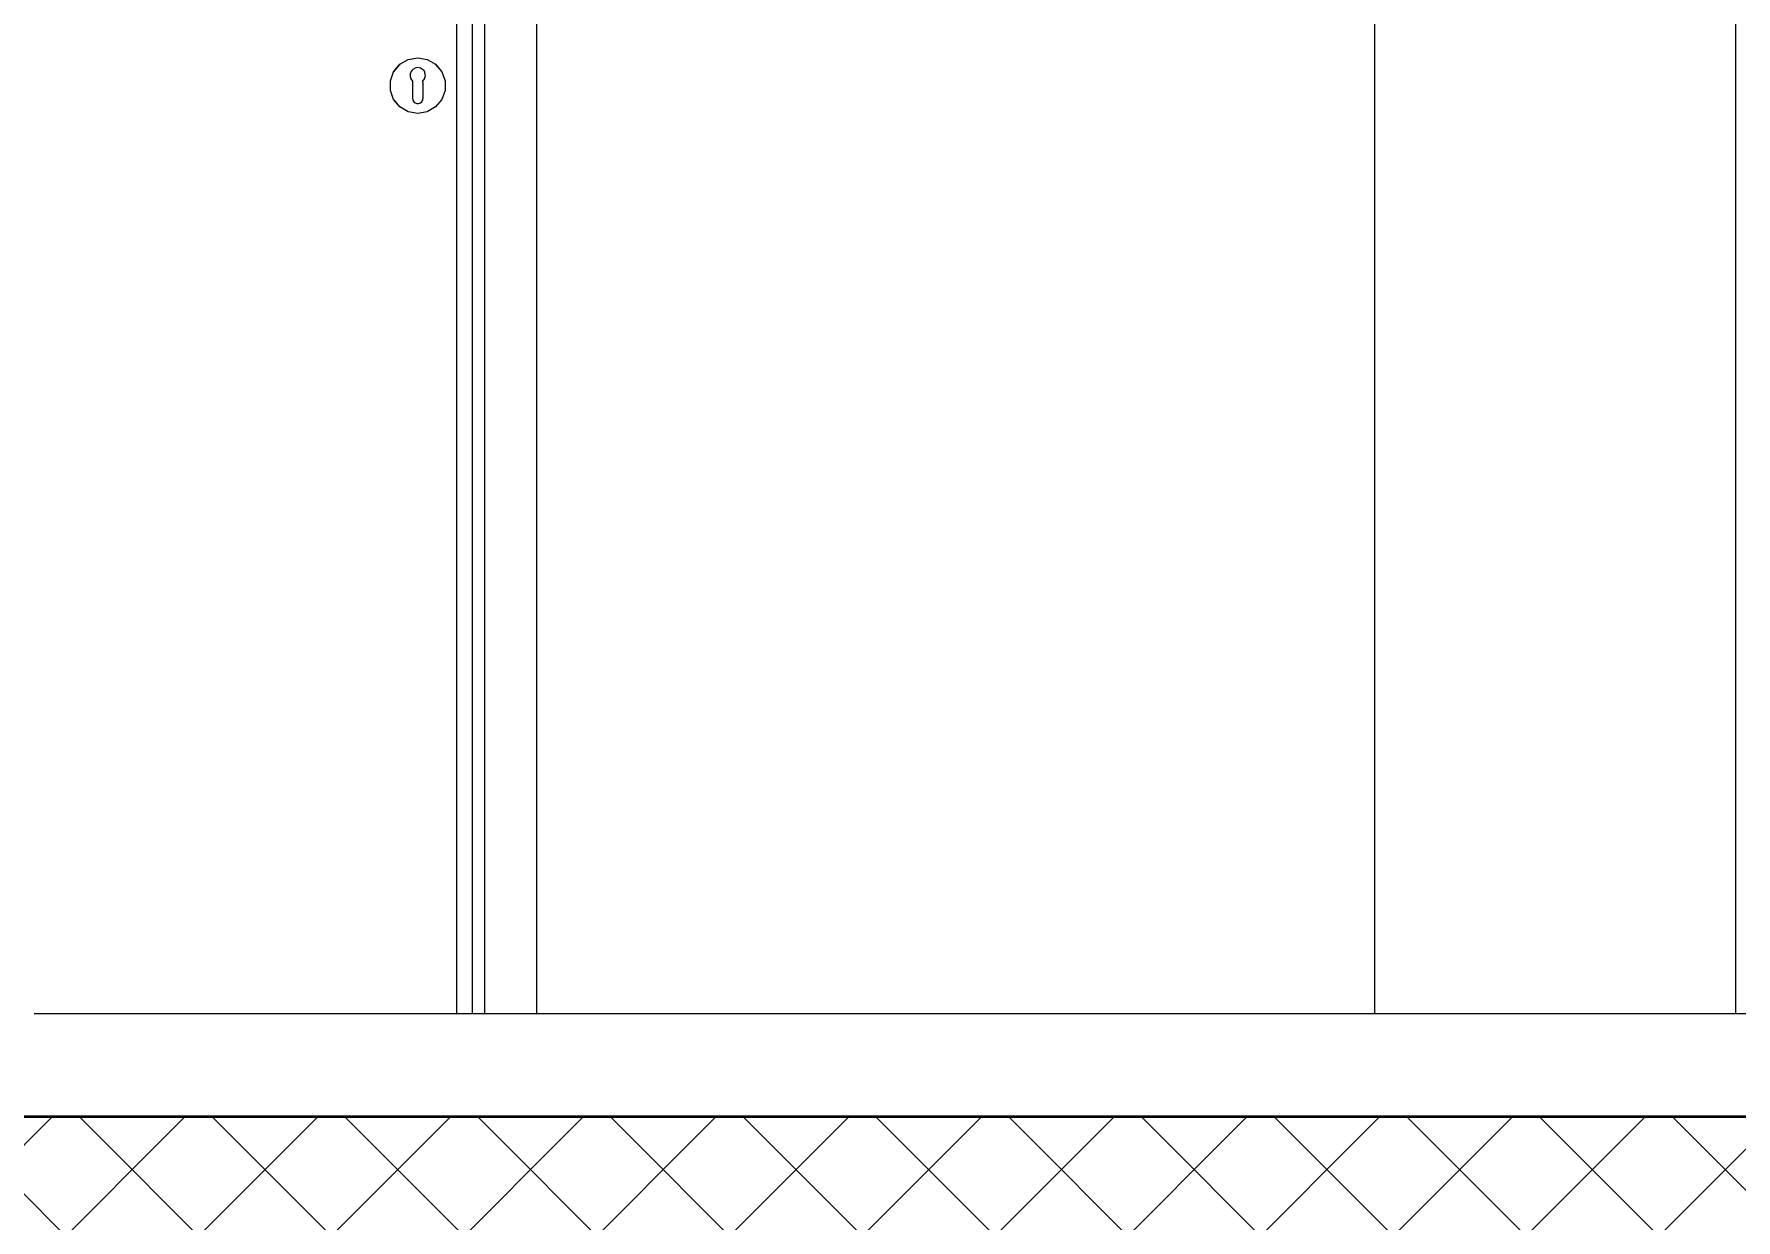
# Model space of a CAD drawing. Header units: millimetres. Extents: x -15634 to 67596, y -3027 to 55843.
# Drawn here: x 3894 to 5544, y 46796 to 47946 of the extents above; entities that cross this region are included whole.
import ezdxf

# ---------------------------------------------------------------- set-up
doc = ezdxf.new("R2010")
doc.units = ezdxf.units.MM
doc.header["$MEASUREMENT"] = 0
doc.set_wipeout_variables(frame=1)
doc.linetypes.add('Wipeout_Contour', pattern=[1000, 0, -1000])
doc.layers.add('Dimensioning - General', color=7, linetype='Continuous')
doc.layers.add('Structural - Bearing', color=7, linetype='Continuous')
for name, color, linetype, lineweight, true_color in [('Dimensioning - General_Pen_No__61', 7, 'Continuous', 20, 0x6a6a6a), ('Dimensioning - General_Pen_No__88', 7, 'Continuous', 20, 0xfd4435), ('Structural - Bearing_Pen_No__61', 7, 'Continuous', 20, 0x6a6a6a), ('Structural - Bearing_Pen_No__82', 7, 'Continuous', 20, 0xaaaaaa)]:
    doc.layers.add(name, color=color, linetype=linetype, lineweight=lineweight, true_color=true_color)
doc.layers.add('Structural - Bearing_Pen_No__1', color=7, linetype='Continuous', lineweight=13)
doc.layers.add('Structural - Bearing_Pen_No__7', color=7, linetype='Continuous', lineweight=35)
doc.styles.add('GENERATED_STYLE_6', font='calibril.ttf')
doc.dimstyles.new('GENERATED_STYLE__3', dxfattribs={"dimtxt": 195.999997, "dimasz": 106.4, "dimexe": 0.18, "dimexo": 0.0625, "dimgap": 0.09, "dimtad": 1, "dimdec": 0, "dimlfac": 0.1, "dimzin": 0, "dimdsep": 46, "dimtxsty": 'GENERATED_STYLE_6', "dimblk": 'ARROWHEAD_2', "dimblk1": 'ARROWHEAD_2', "dimblk2": 'ARROWHEAD_2', "dimcen": 0.09, "dimse1": 1, "dimse2": 1, "dimclrd": 256, "dimclre": 256, "dimclrt": 256, "dimadec": 0, "dimazin": 0, "dimtfac": 1, "dimtdec": 4, "dimtmove": 0, "dimatfit": 3, "dimfxl": 1, "dimtolj": 1, "dimtzin": 0, "dimarcsym": 0})

# ---------------------------------------------------------------- blocks, each defined once
blk = doc.blocks.new('*D66')
at = {"layer": 'Dimensioning - General_Pen_No__61', "color": 251, "linetype": 'Continuous', "lineweight": 20, "true_color": 0x6a6a6a, "transparency": 16777216}
for p, q in [((27454.4, 46936), (27594.4, 46855.2)), ((27629.4, 46895.6), (27419.4, 46895.6)), ((27524.4, 46695.6), (27524.4, 46895.6)), ((27454.4, 46736), (27594.4, 46655.2)), ((27629.4, 46695.6), (27419.4, 46695.6))]:
    blk.add_line(p, q, dxfattribs=at)
blk = doc.blocks.new('ARROWHEAD_2')
at = {"color": 0, "linetype": 'Continuous', "lineweight": 0}
for p, q in [((-0.378, -0.655), (0.378, 0.655)), ((0, 0), (-1, 0))]:
    blk.add_line(p, q, dxfattribs=at)
blk = doc.blocks.new('*D67')
at = {"layer": 'Dimensioning - General_Pen_No__61', "color": 251, "linetype": 'Continuous', "lineweight": 20, "true_color": 0x6a6a6a, "transparency": 16777216}
for p, q in [((27454.4, 49636), (27594.4, 49555.2)), ((27629.4, 49595.6), (27419.4, 49595.6)), ((27524.4, 46895.6), (27524.4, 49595.6)), ((27454.4, 46936), (27594.4, 46855.2)), ((27629.4, 46895.6), (27419.4, 46895.6))]:
    blk.add_line(p, q, dxfattribs=at)
at = {"layer": 'Dimensioning - General_Pen_No__88', "color": 20, "lineweight": 20, "true_color": 0xfd4435, "transparency": 16777216, "char_height": 196, "attachment_point": 7, "rotation": 90, "style": 'GENERATED_STYLE_6'}
for s, insert in [('\\A1;{\\pql;\\fCalibri Light|b0|i0|c0|p34;20}', (27485.2, 49237.4)), ('\\A1;{\\pql;\\fCalibri Light|b0|i0|c0|p34;270}', (27485.2, 48007.3))]:
    blk.add_mtext(s, dxfattribs=dict(at, insert=insert))
blk = doc.blocks.new('*D114')
at = {"layer": 'Dimensioning - General_Pen_No__61', "color": 251, "linetype": 'Continuous', "lineweight": 20, "true_color": 0x6a6a6a, "transparency": 16777216}
for p, q in [((28004.4, 46936), (28144.4, 46855.2)), ((28179.4, 46895.6), (27969.4, 46895.6)), ((28074.4, 46695.6), (28074.4, 46895.6)), ((28004.4, 46736), (28144.4, 46655.2)), ((28179.4, 46695.6), (27969.4, 46695.6))]:
    blk.add_line(p, q, dxfattribs=at)
blk = doc.blocks.new('*D115')
at = {"layer": 'Dimensioning - General_Pen_No__61', "color": 251, "linetype": 'Continuous', "lineweight": 20, "true_color": 0x6a6a6a, "transparency": 16777216}
for p, q in [((28004.4, 49636), (28144.4, 49555.2)), ((28179.4, 49595.6), (27969.4, 49595.6)), ((28074.4, 46895.6), (28074.4, 49595.6)), ((28004.4, 46936), (28144.4, 46855.2)), ((28179.4, 46895.6), (27969.4, 46895.6))]:
    blk.add_line(p, q, dxfattribs=at)
at = {"layer": 'Dimensioning - General_Pen_No__88', "color": 20, "lineweight": 20, "true_color": 0xfd4435, "transparency": 16777216, "char_height": 196, "attachment_point": 7, "rotation": 90, "style": 'GENERATED_STYLE_6'}
for s, insert in [('\\A1;{\\pql;\\fCalibri Light|b0|i0|c0|p34;20}', (28035.2, 49237.4)), ('\\A1;{\\pql;\\fCalibri Light|b0|i0|c0|p34;270}', (28035.2, 48007.3))]:
    blk.add_mtext(s, dxfattribs=dict(at, insert=insert))
blk = doc.blocks.new('*D135')
at = {"layer": 'Dimensioning - General_Pen_No__61', "color": 251, "linetype": 'Continuous', "lineweight": 20, "true_color": 0x6a6a6a, "transparency": 16777216}
for p, q in [((28554.4, 46936), (28694.4, 46855.2)), ((28729.4, 46895.6), (28519.4, 46895.6)), ((28624.4, 43995.6), (28624.4, 46895.6)), ((28554.4, 44036), (28694.4, 43955.2)), ((28729.4, 43995.6), (28519.4, 43995.6))]:
    blk.add_line(p, q, dxfattribs=at)
at = {"layer": 'Dimensioning - General_Pen_No__88', "color": 20, "lineweight": 20, "true_color": 0xfd4435, "transparency": 16777216, "insert": (28585.2, 45207.3), "char_height": 196, "attachment_point": 7, "rotation": 90, "style": 'GENERATED_STYLE_6'}
blk.add_mtext('\\A1;{\\pql;\\fCalibri Light|b0|i0|c0|p34;290}', dxfattribs=at)
blk = doc.blocks.new('*D136')
at = {"layer": 'Dimensioning - General_Pen_No__61', "color": 251, "linetype": 'Continuous', "lineweight": 20, "true_color": 0x6a6a6a, "transparency": 16777216}
for p, q in [((28554.4, 49836), (28694.4, 49755.2)), ((28729.4, 49795.6), (28519.4, 49795.6)), ((28624.4, 46895.6), (28624.4, 49795.6)), ((28554.4, 46936), (28694.4, 46855.2)), ((28729.4, 46895.6), (28519.4, 46895.6))]:
    blk.add_line(p, q, dxfattribs=at)
at = {"layer": 'Dimensioning - General_Pen_No__88', "color": 20, "lineweight": 20, "true_color": 0xfd4435, "transparency": 16777216, "insert": (28585.2, 48107.3), "char_height": 196, "attachment_point": 7, "rotation": 90, "style": 'GENERATED_STYLE_6'}
blk.add_mtext('\\A1;{\\pql;\\fCalibri Light|b0|i0|c0|p34;290}', dxfattribs=at)

msp = doc.modelspace()

# ---------------------------------------------------------------- wipeouts: each hides what was drawn before it
at = {"color": 254, "linetype": 'Wipeout_Contour', "lineweight": 0, "ltscale": 194176.038078}
msp.add_wipeout([(5194.4, 46895.6), (5544.4, 46895.6), (5544.4, 49595.6), (5194.4, 49595.6)], dxfattribs=at).dxf.layer = 'Structural - Bearing'
at = {"color": 254, "linetype": 'Wipeout_Contour', "lineweight": 0, "ltscale": 192922.145274}
msp.add_wipeout([(4319.4, 46995.6), (4331.4, 46995.6), (4331.4, 49082.6), (4319.4, 49070.6)], dxfattribs=at).dxf.layer = 'Structural - Bearing'
at = {"color": 254, "linetype": 'Wipeout_Contour', "lineweight": 0, "ltscale": 336693.486329}
msp.add_wipeout([(4260, 47909.4), (4260.9, 47910.5), (4257.2, 47920.9), (4249.1, 47916.2), (4259, 47904.4), (4259, 47904.4), (4259, 47907)], dxfattribs=at).dxf.layer = 'Structural - Bearing'

# ---------------------------------------------------------------- next in the draw order: linework, layer by layer
at = {"layer": 'Structural - Bearing_Pen_No__82', "color": 253, "linetype": 'Continuous', "lineweight": 20, "true_color": 0xaaaaaa}
msp.add_line((5544.4, 46995.6), (5544.4, 49595.6), dxfattribs=at)

# ---------------------------------------------------------------- next in the draw order: wipeouts: each hides what was drawn before it
at = {"color": 254, "linetype": 'Wipeout_Contour', "lineweight": 0, "ltscale": 192995.072225}
msp.add_wipeout([(4381.4, 46995.6), (4381.4, 49132.6), (4331.4, 49082.6), (4331.4, 46995.6)], dxfattribs=at).dxf.layer = 'Structural - Bearing'
at = {"color": 254, "linetype": 'Wipeout_Contour', "lineweight": 0, "ltscale": 192875.475727}
msp.add_wipeout([(4304.4, 49055.6), (4304.4, 46995.6), (4319.4, 46995.6), (4319.4, 49055.6)], dxfattribs=at).dxf.layer = 'Structural - Bearing'
at = {"color": 254, "linetype": 'Wipeout_Contour', "lineweight": 0, "ltscale": 288561.190702}
msp.add_wipeout([(4259.8, 47902), (4259, 47904.4), (4249.1, 47916.2), (4243.1, 47909.1), (4261.4, 47898.5), (4261.4, 47900)], dxfattribs=at).dxf.layer = 'Structural - Bearing'

# ---------------------------------------------------------------- next in the draw order: wipeouts: each hides what was drawn before it
at = {"color": 254, "linetype": 'Wipeout_Contour', "lineweight": 0, "ltscale": 192427.854047}
msp.add_wipeout([(4249, 47916.3), (4249.1, 47916.2), (4257.2, 47920.9), (4257.1, 47921)], dxfattribs=at).dxf.layer = 'Structural - Bearing'

# ---------------------------------------------------------------- next in the draw order: wipeouts: each hides what was drawn before it
at = {"color": 254, "linetype": 'Wipeout_Contour', "lineweight": 0, "ltscale": 288625.569901}
msp.add_wipeout([(4261.6, 47911.3), (4263.8, 47912.6), (4266.4, 47913), (4266.4, 47922.5), (4257.2, 47920.9), (4260.9, 47910.5)], dxfattribs=at).dxf.layer = 'Structural - Bearing'

# ---------------------------------------------------------------- next in the draw order: wipeouts: each hides what was drawn before it
at = {"color": 254, "linetype": 'Wipeout_Contour', "lineweight": 0, "ltscale": 192356.943454}
msp.add_wipeout([(4261.4, 47896.5), (4261.4, 47898.5), (4243.1, 47909.1), (4239.9, 47900.3)], dxfattribs=at).dxf.layer = 'Structural - Bearing'

# ---------------------------------------------------------------- next in the draw order: wipeouts: each hides what was drawn before it
at = {"color": 254, "linetype": 'Wipeout_Contour', "lineweight": 0, "ltscale": 192401.751817}
msp.add_wipeout([(4243, 47909.1), (4243.1, 47909.1), (4249.1, 47916.2), (4249, 47916.3)], dxfattribs=at).dxf.layer = 'Structural - Bearing'
at = {"color": 254, "linetype": 'Wipeout_Contour', "lineweight": 0, "ltscale": 240345.11229}
msp.add_wipeout([(4257.2, 47870.3), (4261.5, 47882.3), (4261.4, 47883.1), (4261.4, 47889.6), (4249.1, 47875)], dxfattribs=at).dxf.layer = 'Structural - Bearing'

# ---------------------------------------------------------------- next in the draw order: wipeouts: each hides what was drawn before it
at = {"color": 254, "linetype": 'Wipeout_Contour', "lineweight": 0, "ltscale": 192443.481195}
msp.add_wipeout([(4257.1, 47921), (4257.2, 47920.9), (4266.4, 47922.5), (4266.4, 47922.6)], dxfattribs=at).dxf.layer = 'Structural - Bearing'
at = {"color": 254, "linetype": 'Wipeout_Contour', "lineweight": 0, "ltscale": 192293.967942}
msp.add_wipeout([(4261.4, 47889.6), (4261.4, 47892.7), (4243.1, 47882.2), (4249.1, 47875)], dxfattribs=at).dxf.layer = 'Structural - Bearing'

# ---------------------------------------------------------------- next in the draw order: wipeouts: each hides what was drawn before it
at = {"color": 254, "linetype": 'Wipeout_Contour', "lineweight": 0, "ltscale": 288629.564343}
msp.add_wipeout([(4268.9, 47912.6), (4271.1, 47911.3), (4271.8, 47910.5), (4275.6, 47920.9), (4266.4, 47922.5), (4266.4, 47913)], dxfattribs=at).dxf.layer = 'Structural - Bearing'
at = {"color": 254, "linetype": 'Wipeout_Contour', "lineweight": 0, "ltscale": 192314.409077}
msp.add_wipeout([(4261.4, 47892.7), (4261.4, 47894.7), (4239.9, 47890.9), (4243.1, 47882.2)], dxfattribs=at).dxf.layer = 'Structural - Bearing'

# ---------------------------------------------------------------- next in the draw order: wipeouts: each hides what was drawn before it
at = {"color": 254, "linetype": 'Wipeout_Contour', "lineweight": 0, "ltscale": 192446.751407}
msp.add_wipeout([(4266.4, 47922.6), (4266.4, 47922.5), (4275.6, 47920.9), (4275.6, 47921)], dxfattribs=at).dxf.layer = 'Structural - Bearing'
at = {"color": 254, "linetype": 'Wipeout_Contour', "lineweight": 0, "ltscale": 192335.407534}
msp.add_wipeout([(4261.4, 47894.7), (4261.4, 47896.5), (4239.9, 47900.3), (4239.9, 47890.9)], dxfattribs=at).dxf.layer = 'Structural - Bearing'
at = {"color": 254, "linetype": 'Wipeout_Contour', "lineweight": 0, "ltscale": 384534.036608}
msp.add_wipeout([(4261.7, 47881.4), (4261.5, 47882.3), (4257.2, 47870.3), (4266.4, 47868.7), (4266.4, 47878.2), (4265.5, 47878.2), (4263.9, 47878.8), (4262.5, 47879.9)], dxfattribs=at).dxf.layer = 'Structural - Bearing'

# ---------------------------------------------------------------- next in the draw order: wipeouts: each hides what was drawn before it
at = {"color": 254, "linetype": 'Wipeout_Contour', "lineweight": 0, "ltscale": 336704.491822}
msp.add_wipeout([(4272.8, 47909.4), (4273.7, 47907), (4273.8, 47904.4), (4273.7, 47904.4), (4283.7, 47916.2), (4275.6, 47920.9), (4271.8, 47910.5)], dxfattribs=at).dxf.layer = 'Structural - Bearing'
at = {"color": 254, "linetype": 'Wipeout_Contour', "lineweight": 0, "ltscale": 192368.319356}
msp.add_wipeout([(4239.8, 47900.3), (4239.9, 47900.3), (4243.1, 47909.1), (4243, 47909.1)], dxfattribs=at).dxf.layer = 'Structural - Bearing'
at = {"color": 254, "linetype": 'Wipeout_Contour', "lineweight": 0, "ltscale": 192244.703698}
msp.add_wipeout([(4257.1, 47870.2), (4257.2, 47870.3), (4249.1, 47875), (4249, 47874.9)], dxfattribs=at).dxf.layer = 'Structural - Bearing'
at = {"color": 254, "linetype": 'Wipeout_Contour', "lineweight": 0, "ltscale": 384538.852618}
msp.add_wipeout([(4267.2, 47878.2), (4266.4, 47878.2), (4266.4, 47868.7), (4275.6, 47870.3), (4271.2, 47882.3), (4271.1, 47881.4), (4270.2, 47879.9), (4268.9, 47878.8)], dxfattribs=at).dxf.layer = 'Structural - Bearing'

# ---------------------------------------------------------------- next in the draw order: wipeouts: each hides what was drawn before it
at = {"color": 254, "linetype": 'Wipeout_Contour', "lineweight": 0, "ltscale": 192437.26961}
msp.add_wipeout([(4275.6, 47921), (4275.6, 47920.9), (4283.7, 47916.2), (4283.7, 47916.3)], dxfattribs=at).dxf.layer = 'Structural - Bearing'
at = {"color": 254, "linetype": 'Wipeout_Contour', "lineweight": 0, "ltscale": 192265.812874}
msp.add_wipeout([(4249, 47874.9), (4249.1, 47875), (4243.1, 47882.2), (4243, 47882.1)], dxfattribs=at).dxf.layer = 'Structural - Bearing'

# ---------------------------------------------------------------- next in the draw order: wipeouts: each hides what was drawn before it
at = {"color": 254, "linetype": 'Wipeout_Contour', "lineweight": 0, "ltscale": 288572.837288}
msp.add_wipeout([(4272.9, 47902), (4271.4, 47900), (4271.4, 47898.5), (4289.7, 47909.1), (4283.7, 47916.2), (4273.7, 47904.4)], dxfattribs=at).dxf.layer = 'Structural - Bearing'
at = {"color": 254, "linetype": 'Wipeout_Contour', "lineweight": 0, "ltscale": 192295.990626}
msp.add_wipeout([(4243, 47882.1), (4243.1, 47882.2), (4239.9, 47890.9), (4239.8, 47890.9)], dxfattribs=at).dxf.layer = 'Structural - Bearing'
at = {"color": 254, "linetype": 'Wipeout_Contour', "lineweight": 0, "ltscale": 192235.212243}
msp.add_wipeout([(4266.4, 47868.6), (4266.4, 47868.7), (4257.2, 47870.3), (4257.1, 47870.2)], dxfattribs=at).dxf.layer = 'Structural - Bearing'

# ---------------------------------------------------------------- next in the draw order: wipeouts: each hides what was drawn before it
at = {"color": 254, "linetype": 'Wipeout_Contour', "lineweight": 0, "ltscale": 192416.178661}
msp.add_wipeout([(4283.7, 47916.3), (4283.7, 47916.2), (4289.7, 47909.1), (4289.7, 47909.1)], dxfattribs=at).dxf.layer = 'Structural - Bearing'
at = {"color": 254, "linetype": 'Wipeout_Contour', "lineweight": 0, "ltscale": 192331.590511}
msp.add_wipeout([(4239.8, 47890.9), (4239.9, 47890.9), (4239.9, 47900.3), (4239.8, 47900.3)], dxfattribs=at).dxf.layer = 'Structural - Bearing'

# ---------------------------------------------------------------- next in the draw order: wipeouts: each hides what was drawn before it
at = {"color": 254, "linetype": 'Wipeout_Contour', "lineweight": 0, "ltscale": 192367.577473}
msp.add_wipeout([(4271.4, 47898.5), (4271.4, 47896.5), (4292.9, 47900.3), (4289.7, 47909.1)], dxfattribs=at).dxf.layer = 'Structural - Bearing'

# ---------------------------------------------------------------- next in the draw order: wipeouts: each hides what was drawn before it
at = {"color": 254, "linetype": 'Wipeout_Contour', "lineweight": 0, "ltscale": 192386.019177}
msp.add_wipeout([(4289.7, 47909.1), (4289.7, 47909.1), (4292.9, 47900.3), (4293, 47900.3)], dxfattribs=at).dxf.layer = 'Structural - Bearing'
at = {"color": 254, "linetype": 'Wipeout_Contour', "lineweight": 0, "ltscale": 240352.651614}
msp.add_wipeout([(4283.7, 47875), (4271.4, 47889.6), (4271.4, 47883.1), (4271.2, 47882.3), (4275.6, 47870.3)], dxfattribs=at).dxf.layer = 'Structural - Bearing'

# ---------------------------------------------------------------- next in the draw order: wipeouts: each hides what was drawn before it
at = {"color": 254, "linetype": 'Wipeout_Contour', "lineweight": 0, "ltscale": 192346.583814}
msp.add_wipeout([(4271.4, 47896.5), (4271.4, 47894.7), (4292.9, 47890.9), (4292.9, 47900.3)], dxfattribs=at).dxf.layer = 'Structural - Bearing'
at = {"color": 254, "linetype": 'Wipeout_Contour', "lineweight": 0, "ltscale": 192238.485894}
msp.add_wipeout([(4275.6, 47870.2), (4275.6, 47870.3), (4266.4, 47868.7), (4266.4, 47868.6)], dxfattribs=at).dxf.layer = 'Structural - Bearing'

# ---------------------------------------------------------------- next in the draw order: wipeouts: each hides what was drawn before it
at = {"color": 254, "linetype": 'Wipeout_Contour', "lineweight": 0, "ltscale": 192325.046392}
msp.add_wipeout([(4271.4, 47894.7), (4271.4, 47892.7), (4289.7, 47882.2), (4292.9, 47890.9)], dxfattribs=at).dxf.layer = 'Structural - Bearing'

# ---------------------------------------------------------------- next in the draw order: wipeouts: each hides what was drawn before it
at = {"color": 254, "linetype": 'Wipeout_Contour', "lineweight": 0, "ltscale": 192303.005492}
msp.add_wipeout([(4271.4, 47892.7), (4271.4, 47889.6), (4283.7, 47875), (4289.7, 47882.2)], dxfattribs=at).dxf.layer = 'Structural - Bearing'

# ---------------------------------------------------------------- next in the draw order: wipeouts: each hides what was drawn before it
at = {"color": 254, "linetype": 'Wipeout_Contour', "lineweight": 0, "ltscale": 192350.429021}
msp.add_wipeout([(4293, 47900.3), (4292.9, 47900.3), (4292.9, 47890.9), (4293, 47890.9)], dxfattribs=at).dxf.layer = 'Structural - Bearing'
at = {"color": 254, "linetype": 'Wipeout_Contour', "lineweight": 0, "ltscale": 192254.127959}
msp.add_wipeout([(4283.7, 47874.9), (4283.7, 47875), (4275.6, 47870.3), (4275.6, 47870.2)], dxfattribs=at).dxf.layer = 'Structural - Bearing'

# ---------------------------------------------------------------- next in the draw order: wipeouts: each hides what was drawn before it
at = {"color": 254, "linetype": 'Wipeout_Contour', "lineweight": 0, "ltscale": 1298346.613577055}
msp.add_wipeout([(4259, 47907), (4259, 47904.4), (4259.8, 47902), (4261.4, 47900), (4261.4, 47883.1), (4261.7, 47881.4), (4262.5, 47879.9), (4263.9, 47878.8), (4265.5, 47878.2), (4267.2, 47878.2), (4268.9, 47878.8), (4270.2, 47879.9), (4271.1, 47881.4), (4271.4, 47883.1), (4271.4, 47900), (4272.9, 47902), (4273.7, 47904.4), (4273.8, 47904.4), (4273.7, 47907), (4272.8, 47909.4), (4271.8, 47910.5), (4271.1, 47911.3), (4268.9, 47912.6), (4266.4, 47913), (4263.8, 47912.6), (4261.6, 47911.3), (4260, 47909.4)], dxfattribs=at).dxf.layer = 'Structural - Bearing'
at = {"color": 254, "linetype": 'Wipeout_Contour', "lineweight": 0, "ltscale": 192313.696904}
msp.add_wipeout([(4293, 47890.9), (4292.9, 47890.9), (4289.7, 47882.2), (4289.7, 47882.1)], dxfattribs=at).dxf.layer = 'Structural - Bearing'

# ---------------------------------------------------------------- next in the draw order: wipeouts: each hides what was drawn before it
at = {"color": 254, "linetype": 'Wipeout_Contour', "lineweight": 0, "ltscale": 192280.249608}
msp.add_wipeout([(4289.7, 47882.1), (4289.7, 47882.2), (4283.7, 47875), (4283.7, 47874.9)], dxfattribs=at).dxf.layer = 'Structural - Bearing'

# ---------------------------------------------------------------- next in the draw order: wipeouts: each hides what was drawn before it
at = {"color": 254, "linetype": 'Wipeout_Contour', "lineweight": 0, "ltscale": 386824.762918}
msp.add_wipeout([(3894.4, 46995.6), (3894.4, 46895.6), (5194.4, 46895.6), (5194.4, 49595.6), (3894.4, 49595.6), (3894.4, 49132.6), (4381.4, 49132.6), (4381.4, 46995.6)], dxfattribs=at).dxf.layer = 'Structural - Bearing'

# ---------------------------------------------------------------- next in the draw order: hatches: boundary and pattern name
at = {"layer": 'Structural - Bearing_Pen_No__1', "linetype": 'Continuous', "lineweight": 13}
h = msp.add_hatch(dxfattribs=at)
h.set_pattern_fill('CONCRETE_BLOCK', style=0, pattern_type=2)
h.set_pattern_definition([(45, (0, 0), (-64.34671, 64.34671), []), (135, (0, 0), (64.34671, 64.34671), [])])
h.paths.add_polyline_path([(-655.6, 46695.6), (44144.4, 46695.6), (44144.4, 46895.6), (-655.6, 46895.6)])

# ---------------------------------------------------------------- next in the draw order: linework, layer by layer
at = {"layer": 'Structural - Bearing_Pen_No__1', "color": 7, "linetype": 'Continuous', "lineweight": 13}
msp.add_line((3894.4, 46895.6), (6354.4, 46895.6), dxfattribs=at)
at = {"layer": 'Structural - Bearing_Pen_No__61', "color": 251, "linetype": 'Continuous', "lineweight": 20, "true_color": 0x6a6a6a}
msp.add_lwpolyline([(6354.4, 46995.6), (3894.4, 46995.6)], dxfattribs=at)
at = {"layer": 'Structural - Bearing_Pen_No__7', "color": 7, "linetype": 'Continuous', "lineweight": 35, "flags": 128}
msp.add_lwpolyline([(-655.6, 46695.6), (44144.4, 46695.6), (44144.4, 46895.6), (-655.6, 46895.6)], close=True, dxfattribs=at)
at = {"layer": 'Structural - Bearing_Pen_No__82', "color": 253, "linetype": 'Continuous', "lineweight": 20, "true_color": 0xaaaaaa}
for p, q in [((5194.4, 46995.6), (5194.4, 49595.6)), ((4381.4, 49132.6), (4381.4, 46995.6)), ((4331.4, 46995.6), (4331.4, 49082.6)), ((4304.4, 46995.6), (4304.4, 49055.6)), ((4319.4, 46995.6), (4319.4, 49070.6)), ((4243, 47909.1), (4249, 47916.3)), ((4249, 47916.3), (4257.1, 47921)), ((4257.1, 47921), (4266.4, 47922.6)), ((4266.4, 47922.6), (4275.6, 47921)), ((4275.6, 47921), (4283.7, 47916.3)), ((4283.7, 47916.3), (4289.7, 47909.1)), ((4239.8, 47900.3), (4243, 47909.1)), ((4239.8, 47890.9), (4239.8, 47900.3)), ((4260, 47909.4), (4259, 47907)), ((4259, 47907), (4259, 47904.4)), ((4259, 47904.4), (4259.8, 47902)), ((4259.8, 47902), (4261.4, 47900)), ((4260.9, 47910.5), (4260, 47909.4)), ((4260.9, 47910.5), (4261.6, 47911.3)), ((4261.4, 47900), (4261.4, 47898.5)), ((4263.8, 47912.6), (4261.6, 47911.3)), ((4266.4, 47913), (4263.8, 47912.6)), ((4268.9, 47912.6), (4266.4, 47913)), ((4271.1, 47911.3), (4268.9, 47912.6)), ((4271.8, 47910.5), (4271.1, 47911.3)), ((4271.4, 47900), (4272.9, 47902)), ((4271.4, 47898.5), (4271.4, 47900)), ((4271.8, 47910.5), (4272.8, 47909.4)), ((4273.7, 47907), (4272.8, 47909.4)), ((4272.9, 47902), (4273.7, 47904.4)), ((4273.8, 47904.4), (4273.7, 47907)), ((4289.7, 47909.1), (4293, 47900.3)), ((4293, 47900.3), (4293, 47890.9)), ((4243, 47882.1), (4239.8, 47890.9)), ((4261.4, 47898.5), (4261.4, 47896.5)), ((4261.4, 47896.5), (4261.4, 47894.7)), ((4261.4, 47894.7), (4261.4, 47892.7)), ((4261.4, 47892.7), (4261.4, 47889.6)), ((4261.4, 47889.6), (4261.4, 47883.1)), ((4261.4, 47883.1), (4261.5, 47882.3)), ((4271.2, 47882.3), (4271.4, 47883.1)), ((4271.4, 47898.5), (4271.4, 47896.5)), ((4271.4, 47896.5), (4271.4, 47894.7)), ((4271.4, 47894.7), (4271.4, 47892.7)), ((4271.4, 47892.7), (4271.4, 47889.6)), ((4271.4, 47889.6), (4271.4, 47883.1)), ((4293, 47890.9), (4289.7, 47882.1)), ((4249, 47874.9), (4243, 47882.1)), ((4257.1, 47870.2), (4249, 47874.9)), ((4266.4, 47868.6), (4257.1, 47870.2)), ((4261.5, 47882.3), (4261.7, 47881.4)), ((4261.7, 47881.4), (4262.5, 47879.9)), ((4262.5, 47879.9), (4263.9, 47878.8)), ((4263.9, 47878.8), (4265.5, 47878.2)), ((4265.5, 47878.2), (4266.4, 47878.2)), ((4266.4, 47878.2), (4267.2, 47878.2)), ((4275.6, 47870.2), (4266.4, 47868.6)), ((4267.2, 47878.2), (4268.9, 47878.8)), ((4268.9, 47878.8), (4270.2, 47879.9)), ((4270.2, 47879.9), (4271.1, 47881.4)), ((4271.1, 47881.4), (4271.2, 47882.3)), ((4283.7, 47874.9), (4275.6, 47870.2)), ((4289.7, 47882.1), (4283.7, 47874.9)), ((4319.4, 46995.6), (3894.4, 46995.6)), ((4331.4, 46995.6), (4319.4, 46995.6)), ((4381.4, 46995.6), (4331.4, 46995.6))]:
    msp.add_line(p, q, dxfattribs=at)

# ---------------------------------------------------------------- next in the draw order: dimensions: what is measured, and where the dimension line sits
at = {"layer": 'Dimensioning - General', "color": 251, "linetype": 'Continuous', "lineweight": 20, "true_color": 0x6a6a6a}
for base, p1, p2, picture, middle in [((28624.4, 49795.6), (2253.6, 46895.6), (2139.4, 49795.6), '*D136', (28487.2, 48331.4)), ((28074.4, 49595.6), (-176.6, 46895.6), (-273.2, 49595.6), '*D115', (27937.2, 48231.4)), ((27524.4, 49595.6), (-77, 46895.6), (117.4, 49595.6), '*D67', (27387.2, 48231.4)), ((28074.4, 46895.6), (-159, 46695.6), (-176.6, 46895.6), '*D114', (27937.2, 46486.8)), ((27524.4, 46895.6), (-57.7, 46695.6), (-77, 46895.6), '*D66', (27387.2, 46486.8)), ((28624.4, 46895.6), (2130.6, 43995.6), (2253.6, 46895.6), '*D135', (28487.2, 45431.4))]:
    dim = msp.add_linear_dim(base=base, p1=p1, p2=p2, angle=90, dimstyle='GENERATED_STYLE__3', dxfattribs=at)
    dim.commit()
    dim.dimension.update_dxf_attribs({"geometry": picture, "text_midpoint": middle, "dimtype": 160, "text_rotation": 90})

doc.saveas('drawing.dxf')
